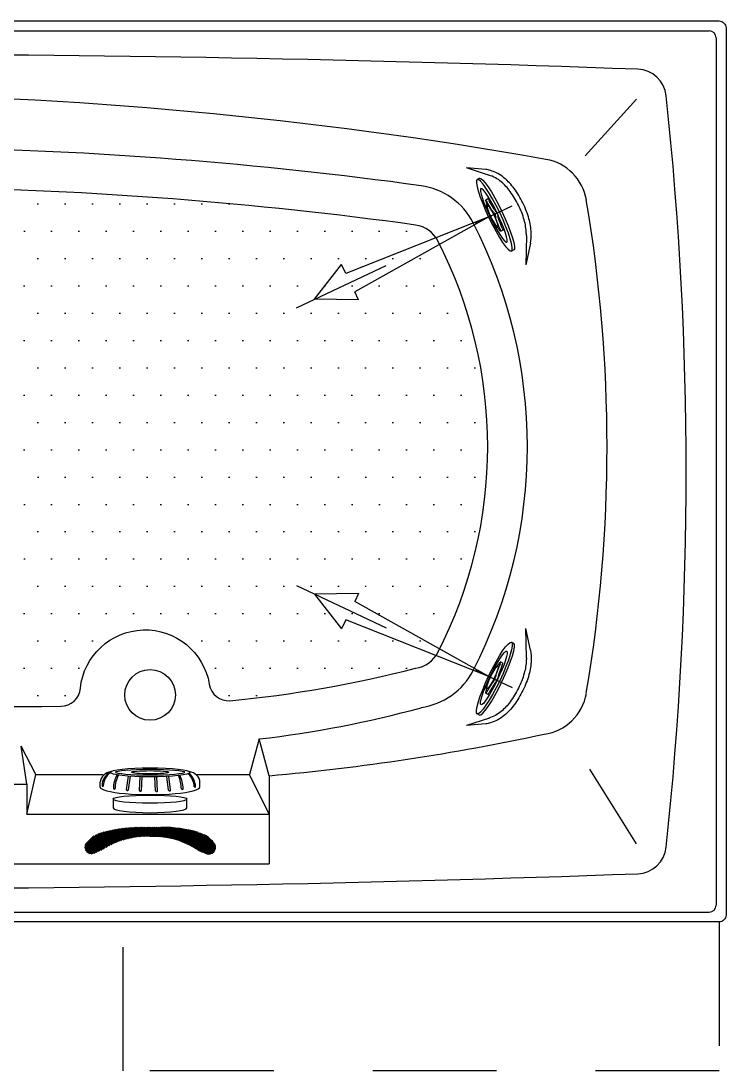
# Model space of a CAD drawing. Header units: millimetres. Extents: x -1245.62 to -1243.8, y 2261.31 to 2262.37.
# Drawn here: x -1244.51 to -1243.797, y 2261.313 to 2262.374 of the extents above; entities that cross this region are included whole.
import ezdxf

# ---------------------------------------------------------------- set-up
doc = ezdxf.new("R2010")
doc.units = ezdxf.units.MM
doc.linetypes.add('CENTER', pattern=[2, 1.25, -0.25, 0.25, -0.25])
doc.linetypes.add('HIDDEN2', pattern=[0.1875, 0.125, -0.0625])
for name, color, linetype in [('CONTOR04', 7, 'Continuous'), ('jacuzzi', 1, 'Continuous'), ('LCENTR02', 1, 'CENTER'), ('LCOTA02', 1, 'Continuous')]:
    doc.layers.add(name, color=color, linetype=linetype)

# ---------------------------------------------------------------- blocks, each defined once
blk = doc.blocks.new('PLX')
at = {"layer": 'LCENTR02'}
blk.add_line((21.97, 0), (-2.03, 0), dxfattribs=at)
at = {"layer": 'LCOTA02'}
for p, q in [((-0.28, 4.09), (-0.03, 4.09)), ((-0.14, 1.83), (0.13, 1.84)), ((0.56, 0), (15.99, 1.06)), ((15.99, 1.96), (15.99, 1.06)), ((15.99, 1.96), (19.97, 0.01)), ((19.97, 0.01), (16.01, -2)), ((0.56, 0), (16.01, -0.99)), ((16.01, -0.99), (16.01, -2)), ((-0.13, -1.66), (0.12, -1.66)), ((-0.24, -3.91), (0.01, -3.91))]:
    blk.add_line(p, q, dxfattribs=at)
at = {"layer": 'LCOTA02', "extrusion": (0, 0, -1)}
for centre, major_axis, ratio, start_param, end_param in [((-0.26, 0.09), (-0.02, 4), 0.15, 3.141593, 6.283185), ((-0.01, 0.09), (-0.02, 4), 0.15, 3.141593, 9.424778), ((0.04, 0.09), (-0.02, 3), 0.133333, 3.141593, 9.424778), ((-0.46, 1.98), (-0.01, 1.9), 0.15, 1.763314, 2.634916), ((-0.14, 1.57), (-0.001, 0.268), 0.15, -1.378279, 0), ((-0.21, 1.98), (-0.01, 1.9), 0.15, 1.763314, 2.634916), ((0.19, 0.09), (-0.01, 1.25), 0.15, 3.141593, 9.424778), ((0.11, 1.57), (-0.001, 0.268), 0.15, -1.378279, 0.74996), ((0.32, 3.16), (-0.01, 1.9), 0.15, 3.019951, 3.891553), ((0.37, 1), (-0.001, 0.268), 0.15, -0.121642, 2.006598), ((-0.3, 0.08), (-0.001, 0.268), 0.15, 3.648269, 5.776509), ((-0.05, 0.09), (-0.001, 0.268), 0.15, 3.648269, 5.776509), ((0.67, 0.09), (-0.01, 1.9), 0.15, 4.276588, 5.14819), ((-0.45, -1.81), (-0.01, 1.9), 0.15, 0.506677, 1.378279), ((-0.2, -1.81), (-0.01, 1.9), 0.15, 0.506677, 1.378279), ((0.35, -2.98), (-0.01, 1.9), 0.15, -0.74996, 0.121642), ((0.38, -0.83), (-0.001, 0.268), 0.15, 1.134995, 3.263235), ((-0.13, -1.4), (-0.001, 0.268), 0.15, 3.141593, 4.519872), ((0.12, -1.39), (-0.001, 0.268), 0.15, 2.391632, 4.519872)]:
    blk.add_ellipse(centre, major_axis=major_axis, ratio=ratio, start_param=start_param, end_param=end_param, dxfattribs=at)
blk = doc.blocks.new('A$C18C942D9')
at = {"layer": 'LCOTA02'}
for p, q in [((1.39, 14.07), (2.25, 14.06)), ((1.39, 14.07), (2.25, 14.06)), ((0.91, 10.36), (3.39, 10.07)), ((0.87, 10.09), (3.36, 9.79)), ((0.72, 8.27), (3.27, 8.13)), ((0.74, 8.55), (3.28, 8.42)), ((0.71, 6.26), (3.26, 6.35)), ((0.72, 5.98), (3.27, 6.07)), ((0.82, 4.43), (3.33, 4.69)), ((0.85, 4.16), (3.35, 4.41)), ((1.39, 0), (2.25, 0.01))]:
    blk.add_line(p, q, dxfattribs=at)
for centre, radius, start, end in [((1.63, 13.71), 0.086, 68.3204, 262.6804), ((1.63, 10.22), 3.41, 44.3309, 90.2321), ((1.75, 10.74), 3.06, 37.8314, 91.6456), ((2.23, 11.96), 2.1, 15.4909, 89.5), ((1.15, 12.09), 0.124, 70.0987, 280.7386), ((1.13, 5.34), 6.63, 68.2863, 89.644), ((1.13, 6.05), 6.16, 66.1373, 89.444), ((0.89, 10.23), 0.136, 80.818, 264.7502), ((0.73, 8.41), 0.139, 86.3618, 267.5776), ((0.71, 6.12), 0.139, 91.7123, 272.3078), ((0.83, 4.29), 0.137, 94.5439, 277.7632), ((-0.04, 18.07), 15.5, 274.0945, 283.2492), ((1.09, 2.48), 0.134, 97.3715, 283.5655), ((0.37, 12.75), 10.42, 274.1152, 287.7136), ((1.21, 5.45), 4.65, 273.0204, 304.8844), ((1.38, 4.67), 4.04, 271.6748, 309.1263), ((2.23, 2.11), 2.1, 270.5, 344.4472), ((1.47, 0.72), 0.086, 97.3196, 291.6796)]:
    blk.add_arc(centre, radius, start, end, dxfattribs=at)
blk.add_ellipse((1.39, 7.04), major_axis=(0, 7.03), ratio=0.198307, start_param=6.281174, end_param=9.428239, dxfattribs=at)
for major_axis, ratio in [((0, 5.6), 0.1484), ((0, 4.89), 0.114375), ((0, 2.65), 0.112344)]:
    blk.add_ellipse((4.09, 7.03), major_axis=major_axis, ratio=ratio, dxfattribs=at)
blk = doc.blocks.new('PO')
at = {"layer": 'CONTOR04', "xscale": 0.639661404713691, "yscale": 0.639661404713691, "zscale": 0.639661404713691, "rotation": 359.9917632775139}
blk.add_blockref('A$C18C942D9', (-0.889, -4.5), dxfattribs=at)
blk = doc.blocks.new('A$C1BA52001')
at = {"layer": 'LCOTA02'}
for p, q in [((0, 2.27), (0, 0.79)), ((7.43, 0.79), (7.43, 2.27))]:
    blk.add_line(p, q, dxfattribs=at)
blk.add_ellipse((3.71, 2.27), major_axis=(-3.71, 0), ratio=0.186255, dxfattribs=at)
blk.add_ellipse((3.71, 0.79), major_axis=(3.71, 0), ratio=0.213184, start_param=3.141593, end_param=6.283185, dxfattribs=at)

msp = doc.modelspace()

# ---------------------------------------------------------------- hatches: boundary and pattern name
at = {"layer": 'jacuzzi'}
h = msp.add_hatch(dxfattribs=at)
h.set_pattern_fill('DOTS', color=256, scale=0.441452, style=0)
h.set_pattern_definition([(0, (-1240.574514, 2260.58889), (0.01379538, 0.02759076), [0, -0.02759076])])
edge = h.paths.add_edge_path()
edge.add_arc((-1244.5256, 2269.1228), 7.4412, 265.61518, 270.43351)
edge.add_arc((-1244.4695, 2261.7019), 0.0201, 270.5947, 354.181)
edge.add_arc((-1244.3841, 2261.6932), 0.0657, 9.492, 174.181, ccw=False)
edge.add_arc((-1244.2995, 2261.7074), 0.0201, 189.492, 273.0783)
edge.add_arc((-1244.4179, 2262.9222), 1.2407, 275.5262, 284.3293)
edge.add_arc((-1244.1151, 2261.75), 0.0301, 278.0155, 332.7933)
edge.add_arc((-1244.4923, 2261.944), 0.4543, 332.785, 387.215)
edge.add_arc((-1244.1151, 2262.138), 0.0301, 27.2067, 81.9845)
edge.add_arc((-1244.6721, 2258.0991), 4.1072, 82.1465, 95.9031)
edge.add_arc((-1245.0913, 2262.1546), 0.0301, 96.0248, 158.1722)
edge.add_arc((-1244.5656, 2261.944), 0.5964, 158.1659, 201.8341)
edge.add_arc((-1245.0913, 2261.7333), 0.0301, 201.8278, 263.9752)
h = msp.add_hatch(dxfattribs=at)
h.set_pattern_fill('ANSI31', color=256, scale=0.006782, style=0)
h.set_pattern_definition([(45, (-1246.3426117, 2265.3295139), (-0.0005994772, 0.0005994772), [])])
h.paths.add_polyline_path([(-1244.3336, 2261.5385, 0.040015), (-1244.3221, 2261.5329, 0.693838), (-1244.3138, 2261.5426, 0.117767), (-1244.3246, 2261.5521, 0.051981), (-1244.3304, 2261.5543, 0.067757), (-1244.3675, 2261.5596), (-1244.3791, 2261.5596), (-1244.3908, 2261.5596, 0.067757), (-1244.4278, 2261.5543, 0.051981), (-1244.4337, 2261.5521, 0.117767), (-1244.4444, 2261.5426, 0.693838), (-1244.4361, 2261.5329, 0.040015), (-1244.4246, 2261.5385, -0.150241), (-1244.3791, 2261.5501, -0.150241)])

# ---------------------------------------------------------------- linework, layer by layer
for p, q in [((-1245.6001, 2262.3638), (-1243.8143, 2262.3638)), ((-1243.8072, 2262.3568), (-1243.8072, 2261.4809)), ((-1243.8875, 2262.2951), (-1243.9396, 2262.2377)), ((-1244.0362, 2262.218), (-1244.0594, 2262.2257)), ((-1244.04, 2262.2239), (-1244.0594, 2262.2257)), ((-1243.9989, 2262.1573), (-1243.9996, 2262.1275)), ((-1243.9948, 2262.1495), (-1243.9996, 2262.1275)), ((-1243.9989, 2261.7306), (-1243.9996, 2261.7604)), ((-1243.9948, 2261.7384), (-1243.9996, 2261.7604)), ((-1244.0362, 2261.6699), (-1244.0594, 2261.6623)), ((-1244.04, 2261.664), (-1244.0594, 2261.6623)), ((-1244.2688, 2261.6488), (-1244.2788, 2261.6129)), ((-1244.2587, 2261.6115), (-1244.2688, 2261.6488)), ((-1244.4945, 2261.6129), (-1244.5095, 2261.6415)), ((-1244.5037, 2261.6032), (-1244.5095, 2261.6415)), ((-1244.5037, 2261.5728), (-1244.4945, 2261.6129)), ((-1244.4945, 2261.6129), (-1244.4264, 2261.6129)), ((-1244.3319, 2261.6129), (-1244.2788, 2261.6129)), ((-1244.2587, 2261.5728), (-1244.2788, 2261.6129)), ((-1243.8875, 2261.5427), (-1243.9347, 2261.6183)), ((-1244.5095, 2261.6031), (-1244.5095, 2261.6031)), ((-1244.5037, 2261.6032), (-1244.5037, 2261.5728)), ((-1244.2587, 2261.6115), (-1244.2587, 2261.5226)), ((-1244.5037, 2261.5728), (-1244.2587, 2261.5728)), ((-1245.0278, 2261.5226), (-1244.2587, 2261.5226)), ((-1245.6001, 2261.4739), (-1243.8143, 2261.4739))]:
    msp.add_line(p, q, dxfattribs=at)
at = {"layer": 'jacuzzi', "linetype": 'HIDDEN2'}
for p, q in [((-1244.4062, 2261.3134), (-1244.4062, 2261.4639)), ((-1243.8042, 2261.4639), (-1243.8042, 2261.3134)), ((-1243.8042, 2261.3134), (-1244.4062, 2261.3134))]:
    msp.add_line(p, q, dxfattribs=at)
at = {"layer": 'jacuzzi', "color": 3}
msp.add_lwpolyline([(-1245.6172, 2261.4709), (-1245.6172, 2262.3669, -0.414214), (-1245.6102, 2262.3739), (-1243.8042, 2262.3739, -0.414214), (-1243.7972, 2262.3669), (-1243.7972, 2261.4709, -0.414214), (-1243.8042, 2261.4639), (-1245.6102, 2261.4639, -0.414214)], format="xyb", close=True, dxfattribs=at)
at = {"layer": 'jacuzzi'}
for points in [[(-1243.9948, 2262.1495, 0.064426), (-1243.994, 2262.1599, 0.058539), (-1243.9963, 2262.1742, 0.04502), (-1244.0024, 2262.1901, 0.04502), (-1244.0112, 2262.2047, 0.058539), (-1244.0212, 2262.2153, 0.100546), (-1244.0353, 2262.223, 0.052598), (-1244.04, 2262.2239)], [(-1243.9989, 2262.1573, 0.016569), (-1243.999, 2262.1596, 0.058539), (-1244.0011, 2262.1729, 0.04502), (-1244.0069, 2262.1879, 0.04502), (-1244.0153, 2262.2017, 0.058539), (-1244.0244, 2262.2115, 0.100546), (-1244.0368, 2262.2182)], [(-1243.9948, 2261.7384, -0.064426), (-1243.994, 2261.7281, -0.058539), (-1243.9963, 2261.7137, -0.04502), (-1244.0024, 2261.6978, -0.04502), (-1244.0112, 2261.6832, -0.058539), (-1244.0212, 2261.6726, -0.100546), (-1244.0353, 2261.6649, -0.052598), (-1244.04, 2261.664)], [(-1243.9989, 2261.7306, -0.016569), (-1243.999, 2261.7283, -0.058539), (-1244.0011, 2261.7151, -0.04502), (-1244.0069, 2261.7, -0.04502), (-1244.0153, 2261.6862, -0.058539), (-1244.0244, 2261.6765, -0.100546), (-1244.0368, 2261.6697)]]:
    msp.add_lwpolyline(points, format="xyb", dxfattribs=at)
msp.add_lwpolyline([(-1245.0945, 2261.7034, 0.021027), (-1244.4693, 2261.6818, 0.381794), (-1244.4495, 2261.6999, -0.874579), (-1244.3193, 2261.704, 0.381794), (-1244.2984, 2261.6873, 0.03843), (-1244.1109, 2261.7201, 0.243671), (-1244.0883, 2261.7362, 0.242064), (-1244.0883, 2262.1517, 0.243671), (-1244.1109, 2262.1678, 0.060097), (-1245.0945, 2262.1845, 0.278017), (-1245.1193, 2262.1658, 0.192879), (-1245.1193, 2261.7221, 0.278017)], format="xyb", close=True, dxfattribs=at)
msp.add_circle((-1244.3791, 2261.6932), 0.0256, dxfattribs=at)
for centre, radius, start, end in [((-1243.8143, 2262.3568), 0.00702, 0, 90), ((-1244.7072, 2239.9792), 22.361, 87.89641, 92.10359), ((-1243.8875, 2262.2951), 0.0301, 6.1058, 87.9293), ((-1244.7274, 2258.027), 4.2731, 79.916, 99.2961), ((-1247.4035, 2261.9189), 3.5661, 353.8932, 6.1068), ((-1244.6721, 2258.0991), 4.1473, 82.1449, 95.9043), ((-1243.9878, 2262.1847), 0.0502, 9.6271, 80.0947), ((-1244.1151, 2262.138), 0.0702, 27.2067, 81.9845), ((-1245.4066, 2261.944), 1.4892, 350.3704, 9.6296), ((-1244.4923, 2261.944), 0.4944, 332.7856, 27.2144), ((-1244.1151, 2261.75), 0.0702, 278.0155, 332.7933), ((-1243.9878, 2261.7032), 0.0502, 277.9387, 350.3729), ((-1244.397, 2262.7515), 1.1102, 276.6353, 285.2372), ((-1244.4564, 2263.8571), 2.2542, 275.0311, 282.1774), ((-1244.5734, 2269.5743), 7.9714, 265.1094, 270.5011), ((-1244.3684, 2261.4209), 0.1387, 74.0978, 89.6029), ((-1244.3753, 2261.4703), 0.0799, 58.576, 92.7531), ((-1244.3391, 2261.5248), 0.0309, 35.0288, 61.8953), ((-1244.2932, 2261.6073), 0.0798, 239.5405, 248.534), ((-1244.3198, 2261.5393), 0.00678, 247.6064, 28.6514), ((-1243.8875, 2261.5427), 0.0301, 272.0707, 353.8942), ((-1244.7072, 2283.8586), 22.361, 267.89641, 272.10359), ((-1243.8143, 2261.4809), 0.00702, 270, 0)]:
    msp.add_arc(centre, radius, start, end, dxfattribs=at)

# ---------------------------------------------------------------- block references
for name, p, xscale, yscale, zscale, rotation in [('PLX', (-1244.0318, 2262.1785), 0.0100330033002676, 0.01003300330046386, 0.0100330033003292, 205.2937323089393), ('PLX', (-1244.0318, 2261.7094), -0.0100330033002676, 0.01003300330046386, 0.0100330033003292, 334.7062676910606), ('PO', (-1244.3791, 2261.6002), 0.008618073175230242, 0.01120349512802932, 0.008618073175306567, 90.01512567078595)]:
    msp.add_blockref(name, p, dxfattribs=dict(at, xscale=xscale, yscale=yscale, zscale=zscale, rotation=rotation))
at = {"layer": 'jacuzzi', "xscale": 0.01003300330026491, "yscale": 0.00601980198024421, "zscale": 0.0100330033003292}
msp.add_blockref('A$C1BA52001', (-1244.4164, 2261.5743), dxfattribs=at)

doc.saveas('drawing.dxf')
